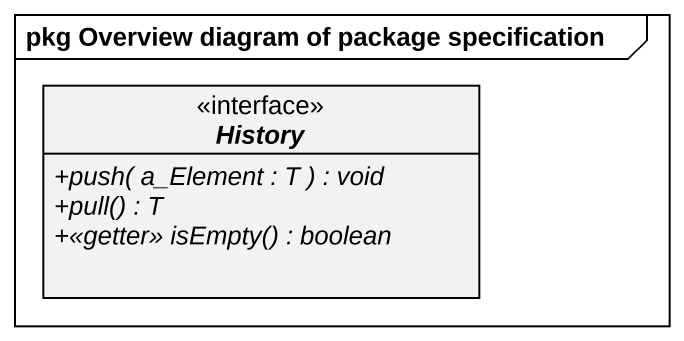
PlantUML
@startuml
mainframe pkg Overview diagram of package specification
hide circle
hide empty members
skinparam classAttributeIconSize 0
interface History {
  {abstract} +push( a_Element : T ) : void
  {abstract} +pull() : T
  {abstract} +<<getter>> isEmpty() : boolean
}
@enduml
